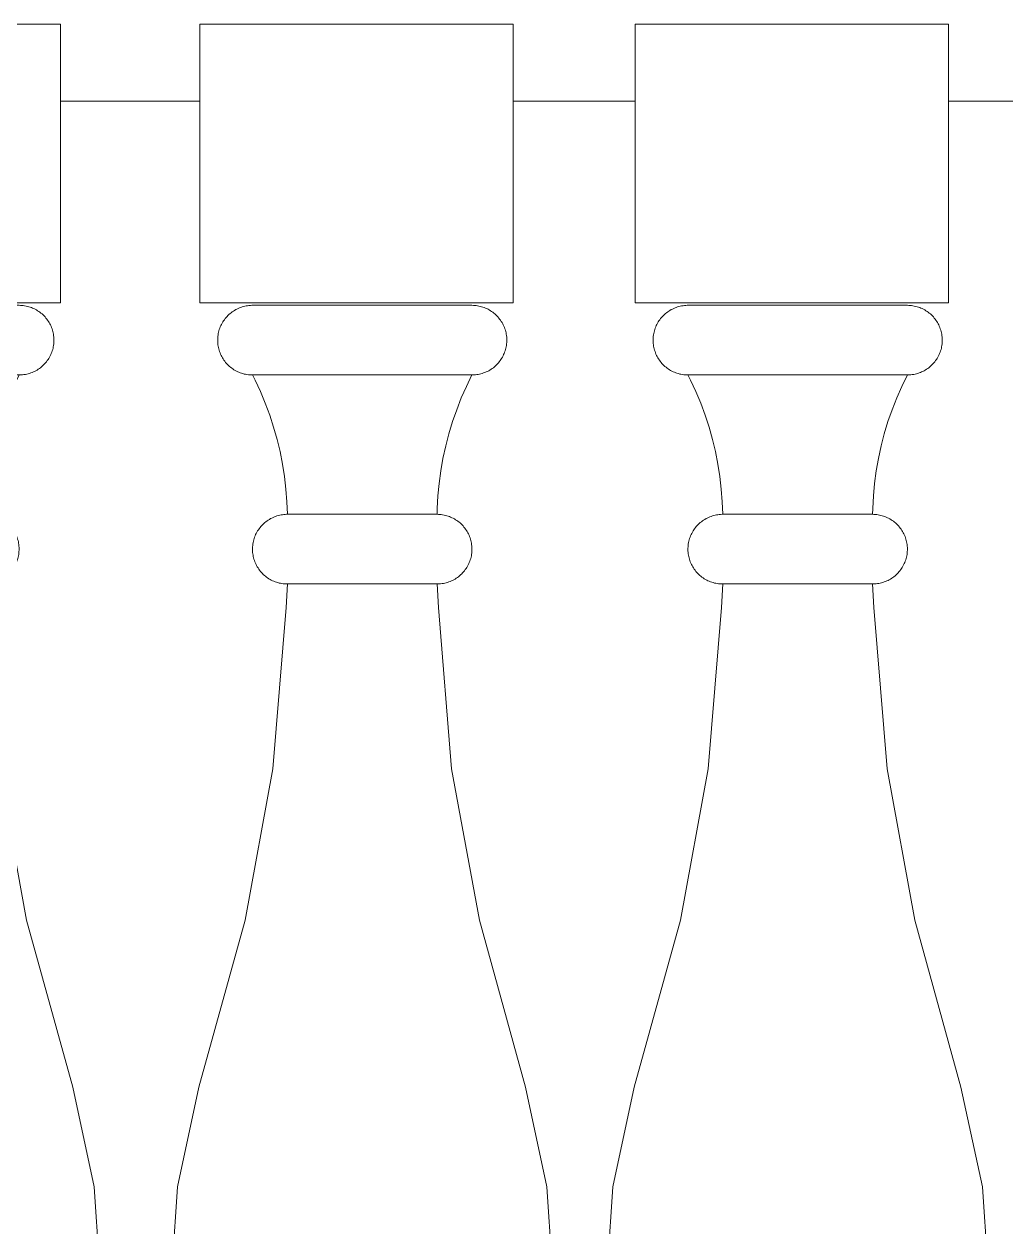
# Model space of a CAD drawing. Header units: inches. Extents: x 8351 to 42256, y 21052 to 33437.
# Drawn here: x 25439.28 to 25453.38, y 24302.89 to 24320.16 of the extents above; entities that cross this region are included whole.
import ezdxf

# ---------------------------------------------------------------- set-up
doc = ezdxf.new("R2010")
doc.units = ezdxf.units.IN
doc.header["$MEASUREMENT"] = 0
doc.layers.add('A-GENM', color=13, linetype='Continuous', lineweight=9)

# ---------------------------------------------------------------- blocks, each defined once
blk = doc.blocks.new('M_Trim-Window-Exterior-Flat - with Sill-319051-South')
at = {"layer": 'A-GENM'}
for p, q in [((-332.337, 32.833), (-330.337, 32.833)), ((-325.837, 32.833), (-324.087, 32.833)), ((-319.587, 32.833), (-317.837, 32.833))]:
    blk.add_line(p, q, dxfattribs=at)
blk = doc.blocks.new('Railing_post_7739_2__rfa HARRIS - post-341513-South')
at = {"layer": 'A-GENM'}
for p, q in [((-342.837, 29.939), (-342.837, 33.939)), ((-338.337, 33.939), (-342.837, 33.939)), ((-338.337, 33.939), (-338.337, 29.939)), ((-342.837, 29.939), (-338.337, 29.939)), ((-340.504, 28.902), (-342.079, 28.902)), ((-338.929, 28.902), (-340.504, 28.902)), ((-340.504, 26.902), (-341.527, 26.902)), ((-339.482, 26.902), (-340.504, 26.902)), ((-340.504, 25.902), (-341.527, 25.902)), ((-339.482, 25.902), (-340.504, 25.902))]:
    blk.add_line(p, q, dxfattribs=at)
at = {"layer": 'A-GENM', "flags": 128}
for points in [[(-342.079, 28.902), (-342.099, 28.902), (-342.119, 28.903), (-342.139, 28.905), (-342.159, 28.908), (-342.179, 28.912), (-342.198, 28.916), (-342.217, 28.921), (-342.237, 28.927), (-342.255, 28.934), (-342.274, 28.941), (-342.292, 28.949), (-342.31, 28.958), (-342.328, 28.968), (-342.345, 28.978), (-342.362, 28.989), (-342.378, 29.001), (-342.394, 29.013), (-342.409, 29.026), (-342.424, 29.039), (-342.438, 29.053), (-342.452, 29.068), (-342.465, 29.083), (-342.477, 29.099), (-342.489, 29.115), (-342.5, 29.132), (-342.51, 29.149), (-342.52, 29.166), (-342.529, 29.184), (-342.538, 29.202), (-342.545, 29.221), (-342.552, 29.239), (-342.558, 29.258), (-342.564, 29.278), (-342.568, 29.297), (-342.572, 29.317), (-342.575, 29.337), (-342.577, 29.356), (-342.579, 29.376), (-342.579, 29.396), (-342.579, 29.416), (-342.578, 29.436), (-342.576, 29.456), (-342.574, 29.476), (-342.57, 29.496), (-342.566, 29.515), (-342.561, 29.535), (-342.556, 29.554), (-342.549, 29.573), (-342.542, 29.592), (-342.534, 29.61), (-342.525, 29.628), (-342.516, 29.646), (-342.506, 29.663), (-342.495, 29.68), (-342.483, 29.696), (-342.471, 29.712), (-342.459, 29.727), (-342.445, 29.742), (-342.431, 29.757), (-342.417, 29.771), (-342.402, 29.784), (-342.386, 29.796), (-342.37, 29.808), (-342.354, 29.82), (-342.337, 29.83), (-342.32, 29.84), (-342.302, 29.849), (-342.284, 29.858), (-342.265, 29.866), (-342.247, 29.873), (-342.228, 29.879), (-342.209, 29.885), (-342.189, 29.89), (-342.17, 29.894), (-342.15, 29.897), (-342.13, 29.899), (-342.11, 29.901), (-342.09, 29.902), (-342.079, 29.902)], [(-340.504, 29.902), (-340.567, 29.902), (-340.63, 29.902), (-340.693, 29.902), (-340.755, 29.902), (-340.817, 29.902), (-340.879, 29.902), (-340.94, 29.902), (-341, 29.902), (-341.059, 29.902), (-341.118, 29.902), (-341.175, 29.902), (-341.232, 29.902), (-341.287, 29.902), (-341.341, 29.902), (-341.394, 29.902), (-341.445, 29.902), (-341.495, 29.902), (-341.543, 29.902), (-341.589, 29.902), (-341.634, 29.902), (-341.677, 29.902), (-341.718, 29.902), (-341.757, 29.902), (-341.794, 29.902), (-341.83, 29.902), (-341.863, 29.902), (-341.893, 29.902), (-341.922, 29.902), (-341.948, 29.902), (-341.972, 29.902), (-341.994, 29.902), (-342.013, 29.902), (-342.03, 29.902), (-342.044, 29.902), (-342.056, 29.902), (-342.066, 29.902), (-342.073, 29.902), (-342.077, 29.902), (-342.079, 29.902), (-342.079, 29.902)], [(-342.079, 29.902), (-342.078, 29.902), (-342.074, 29.902), (-342.068, 29.902), (-342.059, 29.902), (-342.048, 29.902), (-342.034, 29.902), (-342.018, 29.902), (-341.999, 29.902), (-341.978, 29.902), (-341.955, 29.902), (-341.929, 29.902), (-341.901, 29.902), (-341.871, 29.902), (-341.839, 29.902), (-341.804, 29.902), (-341.768, 29.902), (-341.729, 29.902), (-341.688, 29.902), (-341.646, 29.902), (-341.602, 29.902), (-341.556, 29.902), (-341.508, 29.902), (-341.458, 29.902), (-341.408, 29.902), (-341.355, 29.902), (-341.302, 29.902), (-341.247, 29.902), (-341.19, 29.902), (-341.133, 29.902), (-341.075, 29.902), (-341.016, 29.902), (-340.956, 29.902), (-340.895, 29.902), (-340.834, 29.902), (-340.772, 29.902), (-340.71, 29.902), (-340.647, 29.902), (-340.584, 29.902), (-340.521, 29.902), (-340.504, 29.902)], [(-340.504, 29.902), (-340.441, 29.902), (-340.378, 29.902), (-340.316, 29.902), (-340.253, 29.902), (-340.191, 29.902), (-340.13, 29.902), (-340.069, 29.902), (-340.009, 29.902), (-339.95, 29.902), (-339.891, 29.902), (-339.834, 29.902), (-339.777, 29.902), (-339.722, 29.902), (-339.668, 29.902), (-339.615, 29.902), (-339.564, 29.902), (-339.514, 29.902), (-339.466, 29.902), (-339.419, 29.902), (-339.375, 29.902), (-339.332, 29.902), (-339.29, 29.902), (-339.251, 29.902), (-339.214, 29.902), (-339.179, 29.902), (-339.146, 29.902), (-339.115, 29.902), (-339.087, 29.902), (-339.06, 29.902), (-339.036, 29.902), (-339.015, 29.902), (-338.996, 29.902), (-338.979, 29.902), (-338.964, 29.902), (-338.952, 29.902), (-338.943, 29.902), (-338.936, 29.902), (-338.931, 29.902), (-338.93, 29.902), (-338.929, 29.902)], [(-338.929, 29.902), (-338.931, 29.902), (-338.934, 29.902), (-338.941, 29.902), (-338.95, 29.902), (-338.961, 29.902), (-338.975, 29.902), (-338.991, 29.902), (-339.009, 29.902), (-339.03, 29.902), (-339.054, 29.902), (-339.079, 29.902), (-339.107, 29.902), (-339.138, 29.902), (-339.17, 29.902), (-339.204, 29.902), (-339.241, 29.902), (-339.28, 29.902), (-339.32, 29.902), (-339.363, 29.902), (-339.407, 29.902), (-339.453, 29.902), (-339.501, 29.902), (-339.55, 29.902), (-339.601, 29.902), (-339.653, 29.902), (-339.707, 29.902), (-339.762, 29.902), (-339.818, 29.902), (-339.875, 29.902), (-339.934, 29.902), (-339.993, 29.902), (-340.053, 29.902), (-340.113, 29.902), (-340.175, 29.902), (-340.237, 29.902), (-340.299, 29.902), (-340.362, 29.902), (-340.424, 29.902), (-340.487, 29.902), (-340.504, 29.902)], [(-338.929, 29.902), (-338.909, 29.901), (-338.889, 29.9), (-338.87, 29.898), (-338.85, 29.895), (-338.83, 29.892), (-338.811, 29.887), (-338.791, 29.882), (-338.772, 29.876), (-338.753, 29.87), (-338.735, 29.862), (-338.716, 29.854), (-338.699, 29.845), (-338.681, 29.836), (-338.664, 29.825), (-338.647, 29.814), (-338.631, 29.803), (-338.615, 29.791), (-338.6, 29.778), (-338.585, 29.764), (-338.571, 29.75), (-338.557, 29.736), (-338.544, 29.72), (-338.532, 29.705), (-338.52, 29.689), (-338.509, 29.672), (-338.498, 29.655), (-338.488, 29.637), (-338.479, 29.62), (-338.471, 29.601), (-338.463, 29.583), (-338.457, 29.564), (-338.45, 29.545), (-338.445, 29.526), (-338.44, 29.506), (-338.437, 29.487), (-338.434, 29.467), (-338.431, 29.447), (-338.43, 29.427), (-338.429, 29.407), (-338.43, 29.387), (-338.431, 29.367), (-338.432, 29.347), (-338.435, 29.327), (-338.438, 29.308), (-338.442, 29.288), (-338.447, 29.269), (-338.453, 29.25), (-338.46, 29.231), (-338.467, 29.212), (-338.475, 29.194), (-338.483, 29.176), (-338.493, 29.158), (-338.503, 29.141), (-338.514, 29.124), (-338.525, 29.108), (-338.537, 29.092), (-338.55, 29.076), (-338.563, 29.061), (-338.577, 29.047), (-338.592, 29.033), (-338.607, 29.02), (-338.622, 29.007), (-338.638, 28.995), (-338.655, 28.984), (-338.672, 28.973), (-338.689, 28.963), (-338.707, 28.954), (-338.725, 28.946), (-338.743, 28.938), (-338.762, 28.931), (-338.781, 28.924), (-338.8, 28.919), (-338.82, 28.914), (-338.839, 28.91), (-338.859, 28.907), (-338.879, 28.904), (-338.899, 28.903), (-338.919, 28.902), (-338.929, 28.902)], [(-341.579, 26.902), (-341.586, 27.083), (-341.6, 27.264), (-341.62, 27.445), (-341.649, 27.624), (-341.684, 27.802), (-341.726, 27.978), (-341.776, 28.153), (-341.832, 28.326), (-341.896, 28.496), (-341.966, 28.663), (-342.042, 28.828), (-342.079, 28.902)], [(-341.893, 28.902), (-341.922, 28.902), (-341.948, 28.902), (-341.972, 28.902), (-341.994, 28.902), (-342.013, 28.902), (-342.03, 28.902), (-342.044, 28.902), (-342.056, 28.902), (-342.066, 28.902), (-342.073, 28.902), (-342.077, 28.902), (-342.079, 28.902), (-342.079, 28.902)], [(-342.079, 28.902), (-342.078, 28.902), (-342.074, 28.902), (-342.068, 28.902), (-342.059, 28.902), (-342.048, 28.902), (-342.034, 28.902), (-342.018, 28.902), (-341.999, 28.902), (-341.978, 28.902), (-341.955, 28.902), (-341.929, 28.902), (-341.901, 28.902), (-341.871, 28.902), (-341.839, 28.902), (-341.804, 28.902), (-341.768, 28.902), (-341.729, 28.902), (-341.688, 28.902), (-341.646, 28.902), (-341.602, 28.902), (-341.556, 28.902), (-341.508, 28.902), (-341.458, 28.902), (-341.408, 28.902), (-341.355, 28.902), (-341.302, 28.902), (-341.247, 28.902), (-341.19, 28.902), (-341.133, 28.902), (-341.075, 28.902), (-341.016, 28.902), (-340.956, 28.902), (-340.895, 28.902), (-340.834, 28.902), (-340.772, 28.902), (-340.71, 28.902), (-340.647, 28.902), (-340.584, 28.902), (-340.521, 28.902), (-340.504, 28.902)], [(-340.504, 28.902), (-340.441, 28.902), (-340.378, 28.902), (-340.316, 28.902), (-340.253, 28.902), (-340.191, 28.902), (-340.13, 28.902), (-340.069, 28.902), (-340.009, 28.902), (-339.95, 28.902), (-339.891, 28.902), (-339.834, 28.902), (-339.777, 28.902), (-339.722, 28.902), (-339.668, 28.902), (-339.615, 28.902), (-339.564, 28.902), (-339.514, 28.902), (-339.466, 28.902), (-339.419, 28.902), (-339.375, 28.902), (-339.332, 28.902), (-339.29, 28.902), (-339.251, 28.902), (-339.214, 28.902), (-339.179, 28.902), (-339.146, 28.902), (-339.115, 28.902), (-339.087, 28.902), (-339.06, 28.902), (-339.036, 28.902), (-339.015, 28.902), (-338.996, 28.902), (-338.979, 28.902), (-338.964, 28.902), (-338.952, 28.902), (-338.943, 28.902), (-338.936, 28.902), (-338.931, 28.902), (-338.93, 28.902), (-338.929, 28.902)], [(-338.929, 28.902), (-339.009, 28.739), (-339.082, 28.572), (-339.148, 28.403), (-339.208, 28.232), (-339.261, 28.058), (-339.306, 27.883), (-339.345, 27.705), (-339.376, 27.526), (-339.4, 27.346), (-339.418, 27.166), (-339.427, 26.984), (-339.429, 26.902)], [(-338.929, 28.902), (-338.931, 28.902), (-338.934, 28.902), (-338.941, 28.902), (-338.95, 28.902), (-338.961, 28.902), (-338.975, 28.902), (-338.991, 28.902), (-339.009, 28.902), (-339.03, 28.902), (-339.054, 28.902), (-339.079, 28.902), (-339.107, 28.902), (-339.138, 28.902)], [(-341.579, 25.902), (-341.599, 25.902), (-341.619, 25.903), (-341.639, 25.905), (-341.659, 25.908), (-341.679, 25.912), (-341.698, 25.916), (-341.717, 25.921), (-341.737, 25.927), (-341.755, 25.934), (-341.774, 25.941), (-341.792, 25.949), (-341.81, 25.958), (-341.828, 25.968), (-341.845, 25.978), (-341.862, 25.989), (-341.878, 26.001), (-341.894, 26.013), (-341.909, 26.026), (-341.924, 26.039), (-341.938, 26.053), (-341.952, 26.068), (-341.965, 26.083), (-341.977, 26.099), (-341.989, 26.115), (-342, 26.132), (-342.01, 26.149), (-342.02, 26.166), (-342.029, 26.184), (-342.038, 26.202), (-342.045, 26.221), (-342.052, 26.239), (-342.058, 26.258), (-342.064, 26.278), (-342.068, 26.297), (-342.072, 26.317), (-342.075, 26.337), (-342.077, 26.356), (-342.079, 26.376), (-342.079, 26.396), (-342.079, 26.416), (-342.078, 26.436), (-342.076, 26.456), (-342.074, 26.476), (-342.07, 26.496), (-342.066, 26.515), (-342.061, 26.535), (-342.056, 26.554), (-342.049, 26.573), (-342.042, 26.592), (-342.034, 26.61), (-342.025, 26.628), (-342.016, 26.646), (-342.006, 26.663), (-341.995, 26.68), (-341.983, 26.696), (-341.971, 26.712), (-341.959, 26.727), (-341.945, 26.742), (-341.931, 26.757), (-341.917, 26.771), (-341.902, 26.784), (-341.886, 26.796), (-341.87, 26.808), (-341.854, 26.82), (-341.837, 26.83), (-341.82, 26.84), (-341.802, 26.849), (-341.784, 26.858), (-341.765, 26.866), (-341.747, 26.873), (-341.728, 26.879), (-341.709, 26.885), (-341.689, 26.89), (-341.67, 26.894), (-341.65, 26.897), (-341.63, 26.899), (-341.61, 26.901), (-341.59, 26.902), (-341.579, 26.902)], [(-340.504, 26.902), (-340.547, 26.902), (-340.59, 26.902), (-340.633, 26.902), (-340.676, 26.902), (-340.718, 26.902), (-340.76, 26.902), (-340.801, 26.902), (-340.842, 26.902), (-340.883, 26.902), (-340.923, 26.902), (-340.962, 26.902), (-341.001, 26.902), (-341.038, 26.902), (-341.075, 26.902), (-341.111, 26.902), (-341.146, 26.902), (-341.18, 26.902), (-341.213, 26.902), (-341.245, 26.902), (-341.275, 26.902), (-341.305, 26.902), (-341.333, 26.902), (-341.36, 26.902), (-341.385, 26.902), (-341.409, 26.902), (-341.431, 26.902), (-341.452, 26.902), (-341.472, 26.902), (-341.49, 26.902), (-341.506, 26.902), (-341.521, 26.902), (-341.534, 26.902), (-341.546, 26.902), (-341.555, 26.902), (-341.564, 26.902), (-341.57, 26.902), (-341.575, 26.902), (-341.578, 26.902), (-341.579, 26.902)], [(-341.579, 26.902), (-341.578, 26.902), (-341.576, 26.902), (-341.572, 26.902), (-341.566, 26.902), (-341.558, 26.902), (-341.548, 26.902), (-341.537, 26.902), (-341.525, 26.902), (-341.51, 26.902), (-341.494, 26.902), (-341.477, 26.902), (-341.458, 26.902), (-341.437, 26.902), (-341.415, 26.902), (-341.391, 26.902), (-341.367, 26.902)], [(-339.429, 26.902), (-339.43, 26.902), (-339.433, 26.902), (-339.437, 26.902), (-339.443, 26.902), (-339.451, 26.902), (-339.46, 26.902), (-339.471, 26.902), (-339.484, 26.902), (-339.498, 26.902), (-339.514, 26.902), (-339.532, 26.902), (-339.551, 26.902), (-339.571, 26.902), (-339.594, 26.902), (-339.617, 26.902), (-339.642, 26.902), (-339.669, 26.902), (-339.696, 26.902), (-339.725, 26.902), (-339.755, 26.902), (-339.787, 26.902), (-339.819, 26.902), (-339.853, 26.902), (-339.888, 26.902), (-339.924, 26.902), (-339.96, 26.902), (-339.998, 26.902), (-340.036, 26.902), (-340.075, 26.902), (-340.115, 26.902), (-340.155, 26.902), (-340.196, 26.902), (-340.238, 26.902), (-340.279, 26.902), (-340.322, 26.902), (-340.364, 26.902), (-340.407, 26.902), (-340.45, 26.902), (-340.493, 26.902), (-340.504, 26.902)], [(-339.649, 26.902), (-339.624, 26.902), (-339.6, 26.902), (-339.577, 26.902), (-339.556, 26.902), (-339.537, 26.902), (-339.519, 26.902), (-339.502, 26.902), (-339.488, 26.902), (-339.475, 26.902), (-339.463, 26.902), (-339.453, 26.902), (-339.445, 26.902), (-339.439, 26.902), (-339.434, 26.902), (-339.431, 26.902), (-339.429, 26.902)], [(-339.429, 26.902), (-339.409, 26.901), (-339.389, 26.9), (-339.37, 26.898), (-339.35, 26.895), (-339.33, 26.892), (-339.311, 26.887), (-339.291, 26.882), (-339.272, 26.876), (-339.253, 26.87), (-339.235, 26.862), (-339.216, 26.854), (-339.199, 26.845), (-339.181, 26.836), (-339.164, 26.825), (-339.147, 26.814), (-339.131, 26.803), (-339.115, 26.791), (-339.1, 26.778), (-339.085, 26.764), (-339.071, 26.75), (-339.057, 26.736), (-339.044, 26.72), (-339.032, 26.705), (-339.02, 26.689), (-339.009, 26.672), (-338.998, 26.655), (-338.988, 26.637), (-338.979, 26.62), (-338.971, 26.601), (-338.963, 26.583), (-338.957, 26.564), (-338.95, 26.545), (-338.945, 26.526), (-338.94, 26.506), (-338.937, 26.487), (-338.934, 26.467), (-338.931, 26.447), (-338.93, 26.427), (-338.929, 26.407), (-338.93, 26.387), (-338.931, 26.367), (-338.932, 26.347), (-338.935, 26.327), (-338.938, 26.308), (-338.942, 26.288), (-338.947, 26.269), (-338.953, 26.25), (-338.96, 26.231), (-338.967, 26.212), (-338.975, 26.194), (-338.983, 26.176), (-338.993, 26.158), (-339.003, 26.141), (-339.014, 26.124), (-339.025, 26.108), (-339.037, 26.092), (-339.05, 26.076), (-339.063, 26.061), (-339.077, 26.047), (-339.092, 26.033), (-339.107, 26.02), (-339.122, 26.007), (-339.138, 25.995), (-339.155, 25.984), (-339.172, 25.973), (-339.189, 25.963), (-339.207, 25.954), (-339.225, 25.946), (-339.243, 25.938), (-339.262, 25.931), (-339.281, 25.924), (-339.3, 25.919), (-339.32, 25.914), (-339.339, 25.91), (-339.359, 25.907), (-339.379, 25.904), (-339.399, 25.903), (-339.419, 25.902), (-339.429, 25.902)], [(-341.579, 13.402), (-341.628, 13.441), (-342.488, 14.201), (-342.772, 14.566), (-342.964, 14.922), (-343.102, 15.309), (-343.227, 16.177), (-343.155, 17.249), (-342.849, 18.681), (-342.186, 21.077), (-341.788, 23.248), (-341.598, 25.565), (-341.579, 25.902)], [(-341.36, 25.902), (-341.385, 25.902), (-341.409, 25.902), (-341.431, 25.902), (-341.452, 25.902), (-341.472, 25.902), (-341.49, 25.902), (-341.506, 25.902), (-341.521, 25.902), (-341.534, 25.902), (-341.546, 25.902), (-341.555, 25.902), (-341.564, 25.902), (-341.57, 25.902), (-341.575, 25.902), (-341.578, 25.902), (-341.579, 25.902)], [(-341.579, 25.902), (-341.578, 25.902), (-341.576, 25.902), (-341.572, 25.902), (-341.566, 25.902), (-341.558, 25.902), (-341.548, 25.902), (-341.537, 25.902), (-341.525, 25.902), (-341.51, 25.902), (-341.494, 25.902), (-341.477, 25.902), (-341.458, 25.902), (-341.437, 25.902), (-341.415, 25.902), (-341.391, 25.902), (-341.367, 25.902), (-341.34, 25.902), (-341.312, 25.902), (-341.283, 25.902), (-341.253, 25.902), (-341.222, 25.902), (-341.189, 25.902), (-341.156, 25.902), (-341.121, 25.902), (-341.085, 25.902), (-341.048, 25.902), (-341.011, 25.902), (-340.973, 25.902), (-340.934, 25.902), (-340.894, 25.902), (-340.853, 25.902), (-340.813, 25.902), (-340.771, 25.902), (-340.729, 25.902), (-340.687, 25.902), (-340.645, 25.902), (-340.602, 25.902), (-340.559, 25.902), (-340.516, 25.902), (-340.504, 25.902)], [(-340.504, 25.902), (-340.461, 25.902), (-340.418, 25.902), (-340.376, 25.902), (-340.333, 25.902), (-340.291, 25.902), (-340.249, 25.902), (-340.207, 25.902), (-340.166, 25.902), (-340.126, 25.902), (-340.086, 25.902), (-340.046, 25.902), (-340.008, 25.902), (-339.97, 25.902), (-339.933, 25.902), (-339.897, 25.902), (-339.862, 25.902), (-339.828, 25.902), (-339.796, 25.902), (-339.764, 25.902), (-339.733, 25.902), (-339.704, 25.902), (-339.676, 25.902), (-339.649, 25.902), (-339.624, 25.902), (-339.6, 25.902), (-339.577, 25.902), (-339.556, 25.902), (-339.537, 25.902), (-339.519, 25.902), (-339.502, 25.902), (-339.488, 25.902), (-339.475, 25.902), (-339.463, 25.902), (-339.453, 25.902), (-339.445, 25.902), (-339.439, 25.902), (-339.434, 25.902), (-339.431, 25.902), (-339.429, 25.902)], [(-339.429, 25.902), (-339.43, 25.902), (-339.433, 25.902), (-339.437, 25.902), (-339.443, 25.902), (-339.451, 25.902), (-339.46, 25.902), (-339.471, 25.902), (-339.484, 25.902), (-339.498, 25.902), (-339.514, 25.902), (-339.532, 25.902), (-339.551, 25.902), (-339.571, 25.902), (-339.594, 25.902), (-339.617, 25.902), (-339.642, 25.902)], [(-339.429, 13.402), (-339.38, 13.441), (-338.521, 14.201), (-338.237, 14.566), (-338.045, 14.922), (-337.906, 15.309), (-337.781, 16.177), (-337.853, 17.249), (-338.16, 18.681), (-338.823, 21.077), (-339.221, 23.248), (-339.411, 25.565), (-339.429, 25.902)]]:
    blk.add_lwpolyline(points, dxfattribs=at)

msp = doc.modelspace()

# ---------------------------------------------------------------- block references
at = {"layer": 'A-GENM'}
for name, p in [('M_Trim-Window-Exterior-Flat - with Sill-319051-South', (25772.141, 24286.217)), ('Railing_post_7739_2__rfa HARRIS - post-341513-South', (25778.141, 24286.217)), ('Railing_post_7739_2__rfa HARRIS - post-341513-South', (25784.641, 24286.217)), ('Railing_post_7739_2__rfa HARRIS - post-341513-South', (25790.891, 24286.217))]:
    msp.add_blockref(name, p, dxfattribs=at)

doc.saveas('drawing.dxf')
